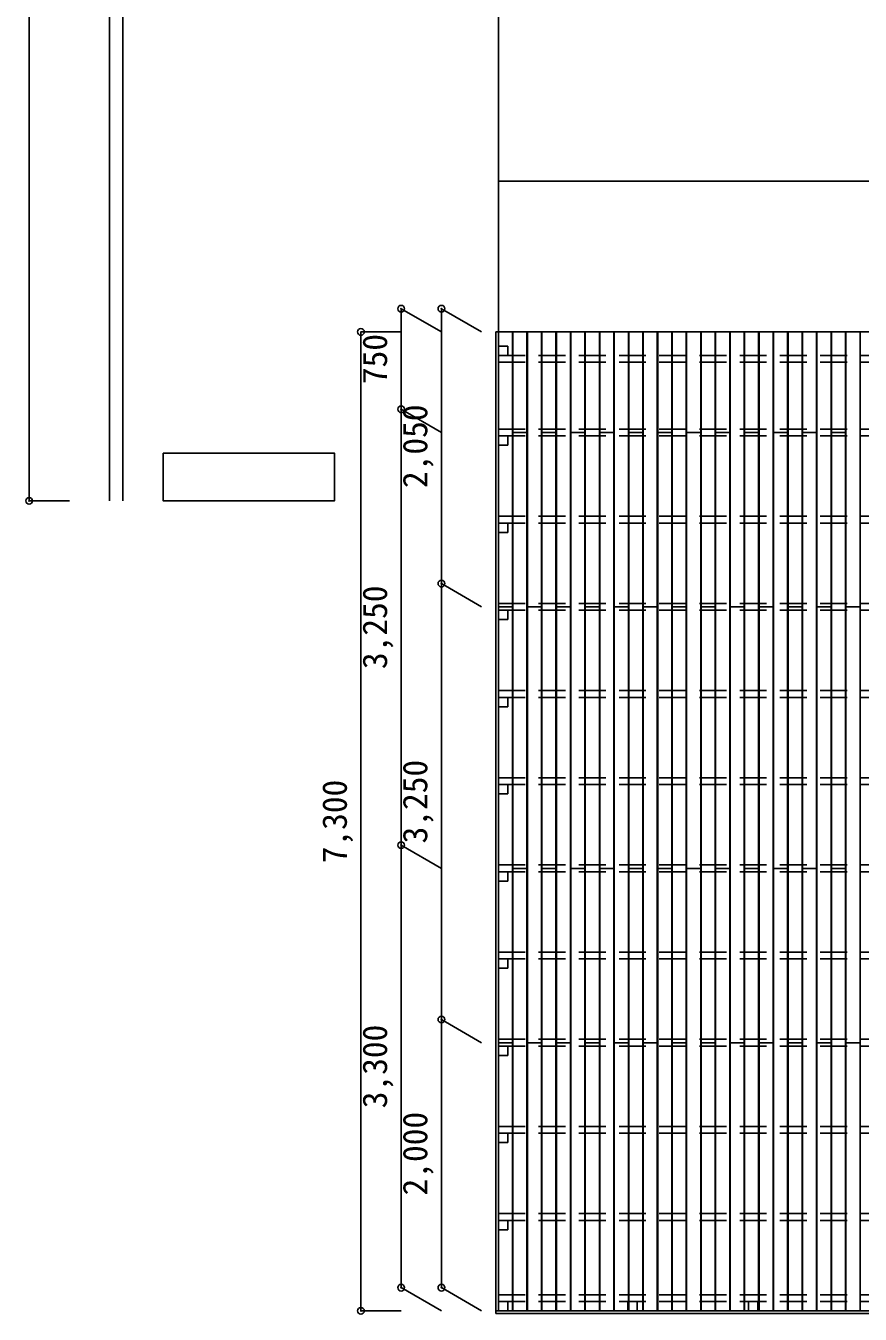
# Model space of a CAD drawing. Units: millimetres at full size. Extents: x -18776 to 18824, y -13732 to 14417.
# Drawn here: x -16211 to -9988, y -4134 to 5474 of the extents above; entities that cross this region are included whole.
import ezdxf
from ezdxf.enums import TextEntityAlignment as Align

# ---------------------------------------------------------------- set-up
doc = ezdxf.new("R2010")
doc.units = ezdxf.units.MM
doc.header["$LTSCALE"] = 100
doc.header["$PDMODE"] = 32
doc.header["$PDSIZE"] = 50
doc.linetypes.add('DASHED2', pattern=[3, 2, -1])
for name, color, linetype in [('0-2_束１', 4, 'DASHED2'), ('0-4_根太・大引き', 4, 'DASHED2'), ('0-6_床板等１', 3, 'Continuous'), ('0-A_境界・築造物', 7, 'Continuous'), ('0-C_寸法（境界・築造物）', 7, 'Continuous')]:
    doc.layers.add(name, color=color, linetype=linetype)
doc.styles.add('ＭＳ ゴシック', font='')
doc.styles.get('ＭＳ ゴシック').set_extended_font_data('MS Gothic')

msp = doc.modelspace()

# ---------------------------------------------------------------- linework, layer by layer
at = {"layer": '0-2_束１'}
for points in [[(-12686.1, 3015.8), (-12616.1, 3015.8), (-12616.1, 3085.8), (-12686.1, 3085.8)], [(-12686.1, 2345.7), (-12616.1, 2345.7), (-12616.1, 2415.7), (-12686.1, 2415.7)], [(-12686.1, 1695.7), (-12616.1, 1695.7), (-12616.1, 1765.7), (-12686.1, 1765.7)], [(-12686.1, 1045.7), (-12616.1, 1045.7), (-12616.1, 1115.7), (-12686.1, 1115.7)], [(-12686.1, 395.7), (-12616.1, 395.7), (-12616.1, 465.7), (-12686.1, 465.7)], [(-12686.1, -254.3), (-12616.1, -254.3), (-12616.1, -184.3), (-12686.1, -184.3)], [(-12686.1, -904.3), (-12616.1, -904.3), (-12616.1, -834.3), (-12686.1, -834.3)], [(-12686.1, -1554.3), (-12616.1, -1554.3), (-12616.1, -1484.3), (-12686.1, -1484.3)], [(-12686.1, -2204.3), (-12616.1, -2204.3), (-12616.1, -2134.3), (-12686.1, -2134.3)], [(-12686.1, -2854.3), (-12616.1, -2854.3), (-12616.1, -2784.3), (-12686.1, -2784.3)], [(-12686.1, -3504.3), (-12616.1, -3504.3), (-12616.1, -3434.3), (-12686.1, -3434.3)], [(-12686.1, -4109.2), (-12616.1, -4109.2), (-12616.1, -4039.2), (-12686.1, -4039.2)], [(-11721.1, -4109.2), (-11651.1, -4109.2), (-11651.1, -4039.2), (-11721.1, -4039.2)], [(-10821.1, -4109.2), (-10751.1, -4109.2), (-10751.1, -4039.2), (-10821.1, -4039.2)]]:
    msp.add_lwpolyline(points, close=True, dxfattribs=at)
at = {"layer": '0-4_根太・大引き'}
for p, q in [((-12686.1, 3015.8), (-12686.1, 2965.8)), ((-12686.1, 3015.8), (-3486.1, 3015.8)), ((-12686.1, 2965.8), (-3486.1, 2965.8)), ((-12686.1, 2465.7), (-12686.1, 2415.7)), ((-12686.1, 2465.7), (-3486.1, 2465.7)), ((-12686.1, 2415.7), (-3486.1, 2415.7)), ((-12686.1, 1815.7), (-12686.1, 1765.7)), ((-12686.1, 1815.7), (-3486.1, 1815.7)), ((-12686.1, 1765.7), (-3486.1, 1765.7)), ((-12686.1, 1165.7), (-12686.1, 1115.7)), ((-12686.1, 1165.7), (-3486.1, 1165.7)), ((-12686.1, 1115.7), (-3486.1, 1115.7)), ((-12686.1, 515.7), (-12686.1, 465.7)), ((-12686.1, 515.7), (-3486.1, 515.7)), ((-12686.1, 465.7), (-3486.1, 465.7)), ((-12686.1, -134.3), (-12686.1, -184.3)), ((-12686.1, -134.3), (-3486.1, -134.3)), ((-12686.1, -184.3), (-3486.1, -184.3)), ((-12686.1, -784.3), (-12686.1, -834.3)), ((-12686.1, -784.3), (-3486.1, -784.3)), ((-12686.1, -834.3), (-3486.1, -834.3)), ((-12686.1, -1434.3), (-12686.1, -1484.3)), ((-12686.1, -1434.3), (-3486.1, -1434.3)), ((-12686.1, -1484.3), (-3486.1, -1484.3)), ((-12686.1, -2084.3), (-12686.1, -2134.3)), ((-12686.1, -2084.3), (-3486.1, -2084.3)), ((-12686.1, -2134.3), (-3486.1, -2134.3)), ((-12686.1, -2734.3), (-12686.1, -2784.3)), ((-12686.1, -2734.3), (-3486.1, -2734.3)), ((-12686.1, -2784.3), (-3486.1, -2784.3)), ((-12686.1, -3384.3), (-12686.1, -3434.3)), ((-12686.1, -3384.3), (-3486.1, -3384.3)), ((-12686.1, -3434.3), (-3486.1, -3434.3)), ((-12686.1, -3989.3), (-12686.1, -4039.3)), ((-12686.1, -4039.2), (-3486.1, -4039.2))]:
    msp.add_line(p, q, dxfattribs=at)
msp.add_lwpolyline([(-12686.1, -3989.3), (-3486.1, -3989.3), (-3486.1, -4039.3)], dxfattribs=at)
at = {"layer": '0-6_床板等１'}
for p, q in [((-12706.1, 3190.8), (-3396.1, 3190.8)), ((-12706.1, 3190.8), (-12706.1, -4129.2)), ((-12686.1, 3190.8), (-12686.1, -4109.2)), ((-12581.1, 3190.8), (-12581.1, -4109.2)), ((-12578.1, 3190.8), (-12578.1, -4109.2)), ((-12473.1, 3190.8), (-12473.1, -4109.2)), ((-12470.1, 3190.8), (-12470.1, -4109.2)), ((-12365.1, 3190.8), (-12365.1, -4109.2)), ((-12362.1, 3190.8), (-12362.1, -4109.2)), ((-12257.1, 3190.8), (-12257.1, -4109.2)), ((-12254.1, 3190.8), (-12254.1, -4109.2)), ((-12149.1, 3190.8), (-12149.1, -4109.2)), ((-12146.1, 3190.8), (-12146.1, -4109.2)), ((-12041.1, 3190.8), (-12041.1, -4109.2)), ((-12038.1, 3190.8), (-12038.1, -4109.2)), ((-11933.1, 3190.8), (-11933.1, -4109.2)), ((-11930.1, 3190.8), (-11930.1, -4109.2)), ((-11825.1, 3190.8), (-11825.1, -4109.2)), ((-11822.1, 3190.8), (-11822.1, -4109.2)), ((-11717.1, 3190.8), (-11717.1, -4109.2)), ((-11714.1, 3190.8), (-11714.1, -4109.2)), ((-11609.1, 3190.8), (-11609.1, -4109.2)), ((-11606.1, 3190.8), (-11606.1, -4109.2)), ((-11501.1, 3190.8), (-11501.1, -4109.2)), ((-11498.1, 3190.8), (-11498.1, -4109.2)), ((-11393.1, 3190.8), (-11393.1, -4109.2)), ((-11390.1, 3190.8), (-11390.1, -4109.2)), ((-11285.1, 3190.8), (-11285.1, -4109.2)), ((-11282.1, 3190.8), (-11282.1, -4109.2)), ((-11177.1, 3190.8), (-11177.1, -4109.2)), ((-11174.1, 3190.8), (-11174.1, -4109.2)), ((-11069.1, 3190.8), (-11069.1, -4109.2)), ((-11066.1, 3190.8), (-11066.1, -4109.2)), ((-10961.1, 3190.8), (-10961.1, -4109.2)), ((-10958.1, 3190.8), (-10958.1, -4109.2)), ((-10853.1, 3190.8), (-10853.1, -4109.2)), ((-10850.1, 3190.8), (-10850.1, -4109.2)), ((-10745.1, 3190.8), (-10745.1, -4109.2)), ((-10742.1, 3190.8), (-10742.1, -4109.2)), ((-10637.1, 3190.8), (-10637.1, -4109.2)), ((-10634.1, 3190.8), (-10634.1, -4109.2)), ((-10529.1, 3190.8), (-10529.1, -4109.2)), ((-10526.1, 3190.8), (-10526.1, -4109.2)), ((-10421.1, 3190.8), (-10421.1, -4109.2)), ((-10418.1, 3190.8), (-10418.1, -4109.2)), ((-10313.1, 3190.8), (-10313.1, -4109.2)), ((-10310.1, 3190.8), (-10310.1, -4109.2)), ((-10205.1, 3190.8), (-10205.1, -4109.2)), ((-10202.1, 3190.8), (-10202.1, -4109.2)), ((-10097.1, 3190.8), (-10097.1, -4109.2)), ((-10094.1, 3190.8), (-10094.1, -4109.2)), ((-9989.1, 3190.8), (-9989.1, -4109.2)), ((-12470.1, 2440.8), (-12575.1, 2440.8)), ((-12254.1, 2440.8), (-12359.1, 2440.8)), ((-12038.1, 2440.8), (-12143.1, 2440.8)), ((-11822.1, 2440.8), (-11927.1, 2440.8)), ((-11606.1, 2440.8), (-11711.1, 2440.8)), ((-11390.1, 2440.8), (-11495.1, 2440.8)), ((-11174.1, 2440.8), (-11279.1, 2440.8)), ((-10958.1, 2440.8), (-11063.1, 2440.8)), ((-10742.1, 2440.8), (-10847.1, 2440.8)), ((-10526.1, 2440.8), (-10631.1, 2440.8)), ((-10310.1, 2440.8), (-10415.1, 2440.8)), ((-10094.1, 2440.8), (-10199.1, 2440.8)), ((-12581.1, 1140.8), (-12686.1, 1140.8)), ((-12365.1, 1140.8), (-12470.1, 1140.8)), ((-12149.1, 1140.8), (-12254.1, 1140.8)), ((-11933.1, 1140.8), (-12038.1, 1140.8)), ((-11717.1, 1140.8), (-11822.1, 1140.8)), ((-11501.1, 1140.8), (-11606.1, 1140.8)), ((-11285.1, 1140.8), (-11390.1, 1140.8)), ((-11069.1, 1140.8), (-11174.1, 1140.8)), ((-10853.1, 1140.8), (-10958.1, 1140.8)), ((-10637.1, 1140.8), (-10742.1, 1140.8)), ((-10421.1, 1140.8), (-10526.1, 1140.8)), ((-10205.1, 1140.8), (-10310.1, 1140.8)), ((-9989.1, 1140.8), (-10094.1, 1140.8)), ((-12473.1, -809.2), (-12578.1, -809.2)), ((-12257.1, -809.2), (-12362.1, -809.2)), ((-12041.1, -809.2), (-12146.1, -809.2)), ((-11825.1, -809.2), (-11930.1, -809.2)), ((-11609.1, -809.2), (-11714.1, -809.2)), ((-11393.1, -809.2), (-11498.1, -809.2)), ((-11177.1, -809.2), (-11282.1, -809.2)), ((-10961.1, -809.2), (-11066.1, -809.2)), ((-10745.1, -809.2), (-10850.1, -809.2)), ((-10529.1, -809.2), (-10634.1, -809.2)), ((-10313.1, -809.2), (-10418.1, -809.2)), ((-10097.1, -809.2), (-10202.1, -809.2)), ((-12581.1, -2109.2), (-12686.1, -2109.2)), ((-12365.1, -2109.2), (-12470.1, -2109.2)), ((-12149.1, -2109.2), (-12254.1, -2109.2)), ((-11933.1, -2109.2), (-12038.1, -2109.2)), ((-11717.1, -2109.2), (-11822.1, -2109.2)), ((-11501.1, -2109.2), (-11606.1, -2109.2)), ((-11285.1, -2109.2), (-11390.1, -2109.2)), ((-11069.1, -2109.2), (-11174.1, -2109.2)), ((-10853.1, -2109.2), (-10958.1, -2109.2)), ((-10637.1, -2109.2), (-10742.1, -2109.2)), ((-10421.1, -2109.2), (-10526.1, -2109.2)), ((-10205.1, -2109.2), (-10310.1, -2109.2)), ((-9989.1, -2109.2), (-10094.1, -2109.2)), ((-3396.1, -4109.2), (-12706.1, -4109.2)), ((-3396.1, -4129.2), (-12706.1, -4129.2))]:
    msp.add_line(p, q, dxfattribs=at)
at = {"layer": '0-A_境界・築造物'}
for p, q in [((-15586.1, 13530.8), (-15586.1, 1930.8)), ((-15486.1, 13430.8), (-15486.1, 1930.8)), ((-12686.1, 10930.8), (-12686.1, 3190.8)), ((-12686.1, 4315.8), (-4136.1, 4315.8))]:
    msp.add_line(p, q, dxfattribs=at)
msp.add_lwpolyline([(-15186.1, 2287.5), (-13909.5, 2287.5), (-13909.5, 1930.8), (-15186.1, 1930.8)], close=True, dxfattribs=at)
at = {"layer": '0-C_寸法（境界・築造物）', "color": 4}
for p, q in [((-16186.1, 13430.8), (-16186.1, 1930.8)), ((-13411.4, 3364), (-13111.4, 3190.8)), ((-13411.4, 3364), (-13411.4, 2614)), ((-13111.4, 3364), (-12811.4, 3190.8)), ((-13111.4, 3364), (-13111.4, 1314)), ((-13711.4, 3190.8), (-13411.4, 3190.8)), ((-13711.4, -4109.2), (-13711.4, 3190.8)), ((-13411.4, 2614), (-13111.4, 2440.8)), ((-13411.4, 2614), (-13411.4, -636)), ((-16186.1, 1930.8), (-15886.1, 1930.8)), ((-13111.4, 1314), (-12811.4, 1140.8)), ((-13111.4, 1314), (-13111.4, -1936)), ((-13411.4, -636), (-13111.4, -809.2)), ((-13411.4, -636), (-13411.4, -3936)), ((-13111.4, -1936), (-12811.4, -2109.2)), ((-13111.4, -1936), (-13111.4, -3936)), ((-13411.4, -3936), (-13111.4, -4109.2)), ((-13111.4, -3936), (-12811.4, -4109.2)), ((-13711.4, -4109.2), (-13411.4, -4109.2))]:
    msp.add_line(p, q, dxfattribs=at)
at = {"layer": '0-C_寸法（境界・築造物）'}
for p in [(-13411.4, 3364), (-13111.4, 3364), (-13711.4, 3190.8), (-13411.4, 2614), (-16186.1, 1930.8), (-13111.4, 1314), (-13411.4, -636), (-13111.4, -1936), (-13411.4, -3936), (-13111.4, -3936), (-13711.4, -4109.2)]:
    msp.add_point(p, dxfattribs=at)

# ---------------------------------------------------------------- texts
at = {"layer": '0-C_寸法（境界・築造物）', "style": 'ＭＳ ゴシック'}
for s, p in [('750', (-13461.4, 2801.5)), ('2,050', (-13161.4, 2026.5)), ('3,250', (-13461.4, 676.5)), ('3,250', (-13161.4, -623.5)), ('7,300', (-13761.4, -771.7)), ('3,300', (-13461.4, -2598.5)), ('2,000', (-13161.4, -3248.5))]:
    msp.add_text(s, height=183.3, rotation=90, dxfattribs=at).set_placement(p, align=Align.BOTTOM_LEFT)

doc.saveas('drawing.dxf')
